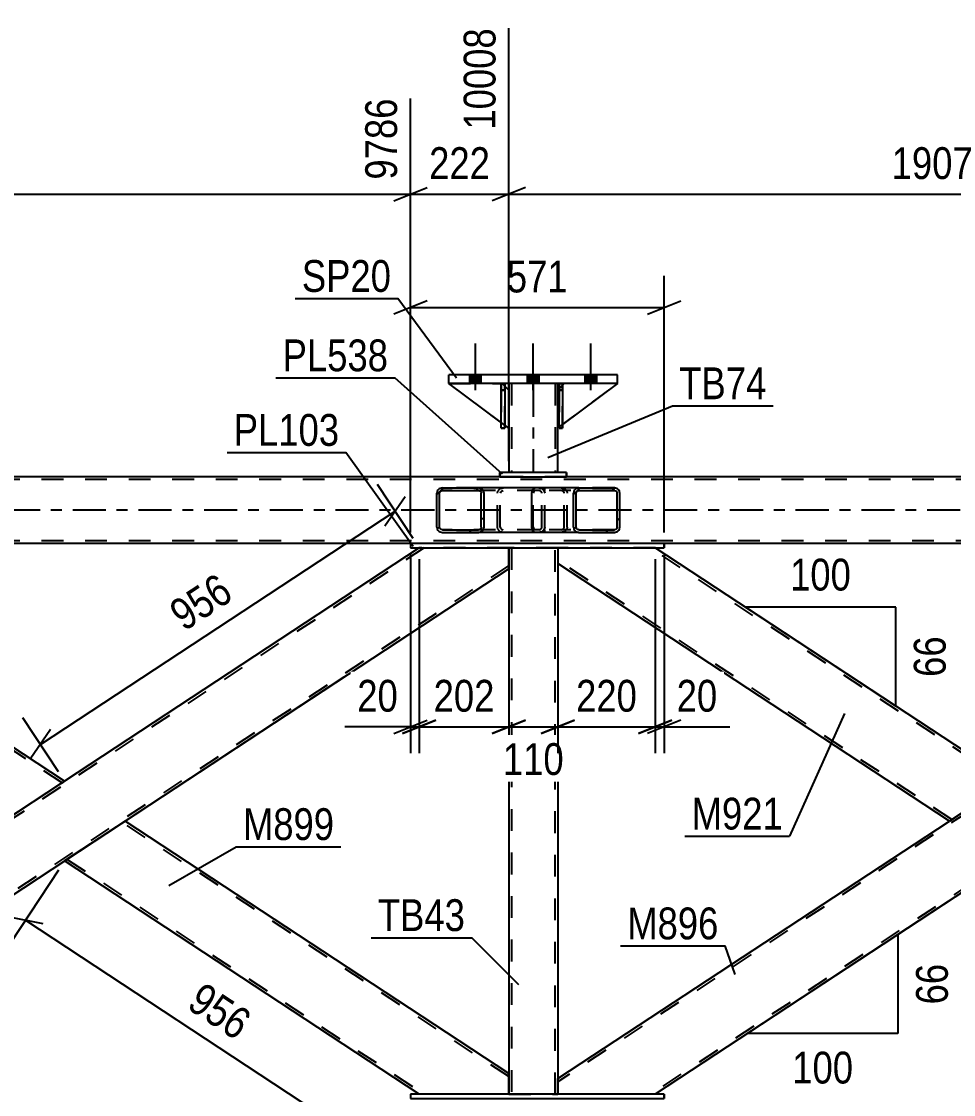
# Model space of a CAD drawing. Header units: millimetres. Extents: x -834 to 355, y -855 to -14.
# Drawn here: x -436.9 to -353, y -531.7 to -435 of the extents above; entities that cross this region are included whole.
import ezdxf

# ---------------------------------------------------------------- set-up
doc = ezdxf.new("R2010")
doc.units = ezdxf.units.MM
doc.linetypes.add('DXK_LINE_DOT2', pattern=[3.9198, 1.9599, -1.9599])
doc.linetypes.add('DXK_LINE_DOT3', pattern=[5.9187, 2.979, -0.9799, 0.9799, -0.9799])
doc.styles.add('Arial Narrow', font='ARIALN.TTF', dxfattribs={"height": 0.2})

# ---------------------------------------------------------------- blocks, each defined once
blk = doc.blocks.new('Part-570384938-8738 - 8376')
at = {"color": 2, "linetype": 'Continuous'}
for p, q in [((-388.187, -467.632), (-388.507, -467.632)), ((-388.507, -471.632), (-388.507, -467.632)), ((-388.187, -467.632), (-388.187, -467.632)), ((-388.187, -467.632), (-388.187, -471.632)), ((-388.187, -471.632), (-388.507, -471.632))]:
    blk.add_line(p, q, dxfattribs=at)
at = {"color": 7, "linetype": 'DXK_LINE_DOT2'}
for p, q in [((-388.507, -467.632), (-388.507, -468.232)), ((-388.187, -468.232), (-388.187, -467.632)), ((-388.187, -468.232), (-388.507, -468.232)), ((-388.507, -468.232), (-388.507, -471.632)), ((-388.187, -471.632), (-388.187, -468.232))]:
    blk.add_line(p, q, dxfattribs=at)
blk = doc.blocks.new('Part-570384938-8393 - 8376')
at = {"linetype": 'Continuous'}
h = blk.add_hatch(dxfattribs=at)
h.set_pattern_fill('', scale=0.7, style=0, pattern_type=0)
h.set_pattern_definition([(45, (-399.4791, -480.7356), (-1.57154, 1.57154), [])])
h.paths.add_polyline_path([(-399.518, -480.552), (-399.479, -480.736), (-399.368, -480.891), (-399.203, -480.995), (-399.007, -481.032), (-395.772, -481.032), (-395.577, -480.995), (-395.411, -480.891), (-395.3, -480.736), (-395.261, -480.552), (-395.261, -477.512), (-395.3, -477.328), (-395.411, -477.173), (-395.577, -477.068), (-395.772, -477.032), (-399.007, -477.032), (-399.203, -477.068), (-399.368, -477.173), (-399.479, -477.328), (-399.518, -477.512)])
h.paths.add_polyline_path([(-399.243, -477.42), (-399.188, -477.342), (-399.105, -477.29), (-399.007, -477.272), (-395.772, -477.272), (-395.674, -477.29), (-395.592, -477.342), (-395.536, -477.42), (-395.517, -477.512), (-395.517, -480.552), (-395.536, -480.644), (-395.592, -480.722), (-395.674, -480.774), (-395.772, -480.792), (-399.007, -480.792), (-399.105, -480.774), (-399.188, -480.722), (-399.243, -480.644), (-399.263, -480.552), (-399.263, -477.512)])
at = {"color": 2, "linetype": 'Continuous'}
for p, q in [((-399.479, -477.328), (-399.518, -477.512)), ((-399.263, -477.512), (-399.243, -477.42)), ((-399.243, -477.42), (-399.188, -477.342)), ((-399.007, -477.032), (-399.203, -477.068)), ((-399.188, -477.342), (-399.105, -477.29)), ((-399.105, -477.29), (-399.007, -477.272)), ((-399.007, -477.032), (-395.772, -477.032)), ((-399.007, -477.272), (-395.772, -477.272)), ((-390.694, -477.032), (-395.772, -477.032)), ((-395.577, -477.068), (-395.772, -477.032)), ((-395.772, -477.272), (-395.674, -477.29)), ((-395.674, -477.29), (-395.592, -477.342)), ((-395.592, -477.342), (-395.536, -477.42)), ((-395.536, -477.42), (-395.517, -477.512)), ((-395.261, -477.512), (-395.3, -477.328)), ((-399.518, -480.552), (-399.518, -477.512)), ((-399.263, -480.552), (-399.263, -477.512)), ((-395.517, -480.552), (-395.517, -477.512)), ((-395.261, -480.552), (-395.261, -477.512)), ((-399.518, -480.552), (-399.479, -480.736)), ((-399.243, -480.644), (-399.263, -480.552)), ((-399.188, -480.722), (-399.243, -480.644)), ((-399.203, -480.995), (-399.007, -481.032)), ((-399.105, -480.774), (-399.188, -480.722)), ((-399.007, -480.792), (-399.105, -480.774)), ((-399.007, -480.792), (-395.772, -480.792)), ((-399.007, -481.032), (-395.772, -481.032)), ((-395.674, -480.774), (-395.772, -480.792)), ((-395.772, -481.032), (-395.577, -480.995)), ((-390.694, -481.032), (-395.772, -481.032)), ((-395.592, -480.722), (-395.674, -480.774)), ((-395.536, -480.644), (-395.592, -480.722)), ((-395.517, -480.552), (-395.536, -480.644)), ((-395.3, -480.736), (-395.261, -480.552))]:
    blk.add_line(p, q, dxfattribs=at)
at = {"color": 7, "linetype": 'DXK_LINE_DOT2'}
for p, q in [((-395.772, -477.032), (-399.007, -477.032)), ((-390.307, -477.272), (-399.007, -477.272)), ((-394.053, -477.512), (-394.014, -477.328)), ((-393.778, -477.42), (-393.797, -477.512)), ((-393.723, -477.342), (-393.778, -477.42)), ((-393.737, -477.068), (-393.542, -477.032)), ((-393.723, -477.342), (-393.7, -477.328)), ((-393.7, -477.328), (-393.64, -477.29)), ((-393.64, -477.29), (-393.542, -477.272)), ((-390.307, -477.032), (-390.694, -477.032)), ((-390.307, -477.032), (-390.111, -477.068)), ((-390.209, -477.29), (-390.307, -477.272)), ((-390.126, -477.342), (-390.209, -477.29)), ((-390.071, -477.42), (-390.126, -477.342)), ((-390.051, -477.512), (-390.071, -477.42)), ((-389.835, -477.328), (-389.796, -477.512)), ((-394.053, -480.552), (-394.053, -477.512)), ((-393.797, -480.552), (-393.797, -477.512)), ((-390.051, -480.552), (-390.051, -477.512)), ((-389.796, -480.552), (-389.796, -477.512)), ((-390.307, -480.792), (-399.007, -480.792)), ((-395.772, -481.032), (-399.007, -481.032)), ((-394.014, -480.736), (-394.053, -480.552)), ((-393.797, -480.552), (-393.778, -480.644)), ((-393.778, -480.644), (-393.723, -480.722)), ((-393.542, -481.032), (-393.737, -480.995)), ((-393.723, -480.722), (-393.7, -480.736)), ((-393.7, -480.736), (-393.64, -480.774)), ((-393.64, -480.774), (-393.542, -480.792)), ((-390.307, -481.032), (-390.694, -481.032)), ((-390.307, -480.792), (-390.209, -480.774)), ((-390.111, -480.995), (-390.307, -481.032)), ((-390.209, -480.774), (-390.126, -480.722)), ((-390.126, -480.722), (-390.071, -480.644)), ((-390.071, -480.644), (-390.051, -480.552)), ((-389.796, -480.552), (-389.835, -480.736))]:
    blk.add_line(p, q, dxfattribs=at)
at = {"color": 2, "linetype": 'Continuous'}
for centre, start, end in [((-399.027, -477.533), 110.75831, 155.68004), ((-395.753, -477.533), 24.31996, 69.24169), ((-399.027, -480.531), 204.31996, 249.24169), ((-395.753, -480.531), 290.75831, 335.68004)]:
    blk.add_arc(centre, 0.496, start, end, dxfattribs=at)
at = {"color": 7, "linetype": 'DXK_LINE_DOT2'}
for centre, start, end in [((-393.561, -477.533), 110.75832, 155.68004), ((-390.287, -477.533), 24.31996, 69.24168), ((-393.561, -480.531), 204.31996, 249.24168), ((-390.287, -480.531), 290.75832, 335.68004)]:
    blk.add_arc(centre, 0.496, start, end, dxfattribs=at)
blk = doc.blocks.new('Part-570384938-8412 - 8376')
at = {"color": 7, "linetype": 'DXK_LINE_DOT2'}
for p, q in [((-400.66, -482.432), (-475.455, -531.631)), ((-393.021, -482.432), (-401.096, -482.432)), ((-401.096, -482.432), (-401.096, -482.432)), ((-393.021, -484.015), (-465.41, -531.631)), ((-393.021, -483.728), (-393.021, -484.302)), ((-433.035, -503.441), (-438.494, -507.032)), ((-427.576, -507.032), (-433.035, -510.623)), ((-475.603, -531.441), (-475.892, -531.631)), ((-475.892, -531.631), (-475.892, -531.631)), ((-475.892, -531.631), (-464.974, -531.631))]:
    blk.add_line(p, q, dxfattribs=at)
at = {"color": 2, "linetype": 'Continuous'}
for p, q in [((-401.096, -482.432), (-433.035, -503.441)), ((-393.021, -484.302), (-393.021, -482.432)), ((-393.021, -484.302), (-427.576, -507.032)), ((-438.494, -507.032), (-475.603, -531.441)), ((-433.035, -510.623), (-464.974, -531.631))]:
    blk.add_line(p, q, dxfattribs=at)
blk = doc.blocks.new('Part-570384938-8417 - 8376')
at = {"color": 2, "linetype": 'Continuous'}
for p, q in [((-427.576, -507.032), (-433.035, -510.623)), ((-427.576, -507.032), (-427.576, -507.032)), ((-393.021, -529.761), (-427.576, -507.032)), ((-433.035, -510.623), (-433.035, -510.623)), ((-401.097, -531.631), (-433.035, -510.623)), ((-393.021, -531.631), (-393.021, -529.761))]:
    blk.add_line(p, q, dxfattribs=at)
at = {"color": 7, "linetype": 'DXK_LINE_DOT2'}
for p, q in [((-427.61, -507.054), (-428.013, -507.319)), ((-428.013, -507.319), (-428.013, -507.319)), ((-428.013, -507.319), (-428.013, -507.319)), ((-427.795, -507.175), (-427.795, -507.175)), ((-393.021, -530.049), (-427.795, -507.175)), ((-427.576, -507.032), (-427.576, -507.032)), ((-432.817, -510.479), (-432.8, -510.468)), ((-432.817, -510.479), (-432.817, -510.479)), ((-432.817, -510.479), (-400.661, -531.631)), ((-432.599, -510.335), (-432.599, -510.335)), ((-393.021, -530.116), (-393.021, -530.049)), ((-393.021, -531.631), (-401.097, -531.631)), ((-401.097, -531.631), (-401.097, -531.631))]:
    blk.add_line(p, q, dxfattribs=at)
blk = doc.blocks.new('Part-570384938-8484 - 8376')
at = {"color": 7, "linetype": 'DXK_LINE_DOT2'}
for p, q in [((-388.621, -482.432), (-393.021, -482.432)), ((-393.021, -482.432), (-393.021, -484.301)), ((-392.781, -482.432), (-392.781, -531.631)), ((-388.861, -531.631), (-388.861, -482.432)), ((-388.621, -482.432), (-388.621, -483.837)), ((-393.021, -529.762), (-393.021, -531.631)), ((-388.621, -530.227), (-388.621, -531.631)), ((-393.021, -531.631), (-388.621, -531.631))]:
    blk.add_line(p, q, dxfattribs=at)
at = {"color": 2, "linetype": 'Continuous'}
for p, q in [((-388.621, -483.837), (-388.621, -530.227)), ((-393.021, -484.301), (-393.021, -529.762))]:
    blk.add_line(p, q, dxfattribs=at)
blk = doc.blocks.new('Bolt-570384938-8549 - 8376')
at = {"linetype": 'Continuous'}
for points in [[(-396.553, -467.632), (-395.513, -467.632), (-395.513, -466.832), (-396.553, -466.832)], [(-396.553, -467.632), (-395.513, -467.632), (-395.513, -466.832), (-396.553, -466.832)], [(-396.553, -467.632), (-395.513, -467.632), (-395.513, -466.832), (-396.553, -466.832)], [(-391.353, -467.632), (-390.313, -467.632), (-390.313, -466.832), (-391.353, -466.832)], [(-391.353, -467.632), (-390.313, -467.632), (-390.313, -466.832), (-391.353, -466.832)], [(-386.153, -467.632), (-385.113, -467.632), (-385.113, -466.832), (-386.153, -466.832)], [(-386.153, -467.632), (-385.113, -467.632), (-385.113, -466.832), (-386.153, -466.832)], [(-386.153, -467.632), (-385.113, -467.632), (-385.113, -466.832), (-386.153, -466.832)]]:
    blk.add_hatch(color=1, dxfattribs=at).paths.add_polyline_path(points)
at = {"color": 1, "linetype": 'Continuous'}
for p, q in [((-396.033, -468.232), (-396.033, -464.032)), ((-396.033, -468.232), (-396.033, -464.032)), ((-396.033, -468.232), (-396.033, -464.032)), ((-390.833, -468.232), (-390.833, -464.032)), ((-390.833, -468.232), (-390.833, -464.032)), ((-385.633, -468.232), (-385.633, -464.032)), ((-385.633, -468.232), (-385.633, -464.032)), ((-385.633, -468.232), (-385.633, -464.032)), ((-396.553, -467.632), (-396.553, -466.832)), ((-396.553, -467.632), (-396.553, -466.832)), ((-396.553, -467.632), (-396.553, -466.832)), ((-395.513, -467.632), (-395.513, -466.832)), ((-395.513, -467.632), (-395.513, -466.832)), ((-395.513, -467.632), (-395.513, -466.832)), ((-391.353, -467.632), (-391.353, -466.832)), ((-391.353, -467.632), (-391.353, -466.832)), ((-390.313, -467.632), (-390.313, -466.832)), ((-390.313, -467.632), (-390.313, -466.832)), ((-386.153, -467.632), (-386.153, -466.832)), ((-386.153, -467.632), (-386.153, -466.832)), ((-386.153, -467.632), (-386.153, -466.832)), ((-385.113, -467.632), (-385.113, -466.832)), ((-385.113, -467.632), (-385.113, -466.832)), ((-385.113, -467.632), (-385.113, -466.832))]:
    blk.add_line(p, q, dxfattribs=at)
blk = doc.blocks.new('Part-570384938-8498 - 8376')
at = {"color": 7, "linetype": 'DXK_LINE_DOT2'}
for p, q in [((-315.525, -482.432), (-388.621, -530.513)), ((-305.481, -482.432), (-380.276, -531.631)), ((-305.044, -482.432), (-315.962, -482.432)), ((-315.962, -482.432), (-315.962, -482.432)), ((-305.044, -482.432), (-305.334, -482.623)), ((-305.044, -482.432), (-305.044, -482.432)), ((-347.901, -503.441), (-353.36, -507.032)), ((-342.442, -507.032), (-347.868, -510.601)), ((-347.901, -510.623), (-347.868, -510.601)), ((-347.868, -510.601), (-347.901, -510.623)), ((-379.839, -531.631), (-388.621, -531.631)), ((-379.839, -531.631), (-379.839, -531.631))]:
    blk.add_line(p, q, dxfattribs=at)
at = {"color": 2, "linetype": 'Continuous'}
for p, q in [((-315.962, -482.432), (-347.901, -503.441)), ((-305.334, -482.623), (-342.442, -507.032)), ((-388.621, -530.226), (-353.36, -507.032)), ((-347.901, -510.623), (-379.839, -531.631)), ((-388.621, -531.631), (-388.621, -530.226))]:
    blk.add_line(p, q, dxfattribs=at)
blk = doc.blocks.new('Part-570384938-8763 - 8376')
at = {"color": 2, "linetype": 'Continuous'}
for p, q in [((-393.033, -467.632), (-393.033, -468.232)), ((-388.633, -467.632), (-388.633, -468.232)), ((-393.033, -471.631), (-393.033, -475.632)), ((-388.633, -471.631), (-388.633, -475.632))]:
    blk.add_line(p, q, dxfattribs=at)
at = {"color": 7, "linetype": 'DXK_LINE_DOT2'}
for p, q in [((-388.633, -467.632), (-393.033, -467.632)), ((-392.793, -467.632), (-392.793, -475.632)), ((-388.873, -467.632), (-388.873, -475.632)), ((-393.033, -468.232), (-393.033, -471.631)), ((-388.633, -468.232), (-388.633, -471.631)), ((-388.633, -475.632), (-393.033, -475.632))]:
    blk.add_line(p, q, dxfattribs=at)
at = {"color": 7, "linetype": 'DXK_LINE_DOT3'}
blk.add_line((-390.833, -467.632), (-390.833, -475.632), dxfattribs=at)
blk = doc.blocks.new('Part-570384938-8769 - 8376')
at = {"color": 7, "linetype": 'DXK_LINE_DOT2'}
for p, q in [((-393.707, -468.232), (-393.707, -467.632)), ((-393.707, -467.632), (-393.707, -467.632)), ((-393.707, -467.632), (-393.707, -471.632)), ((-393.707, -467.632), (-393.387, -467.632)), ((-393.387, -467.632), (-393.387, -468.232)), ((-393.387, -471.632), (-393.387, -467.632)), ((-393.707, -471.632), (-393.707, -468.232)), ((-393.707, -468.232), (-393.387, -468.232)), ((-393.387, -468.232), (-393.387, -471.632)), ((-393.707, -471.632), (-393.387, -471.632))]:
    blk.add_line(p, q, dxfattribs=at)
blk = doc.blocks.new('Part-570384938-8718 - 8376')
at = {"color": 2, "linetype": 'Continuous'}
for p, q in [((-393.707, -471.132), (-398.433, -467.631)), ((-393.033, -468.231), (-393.387, -467.878)), ((-393.033, -468.231), (-393.033, -471.631)), ((-393.033, -471.631), (-393.387, -471.369))]:
    blk.add_line(p, q, dxfattribs=at)
at = {"color": 7, "linetype": 'DXK_LINE_DOT2'}
for p, q in [((-393.633, -467.631), (-398.433, -467.631)), ((-393.387, -467.878), (-393.633, -467.631)), ((-393.387, -471.369), (-393.707, -471.132))]:
    blk.add_line(p, q, dxfattribs=at)
blk = doc.blocks.new('Part-570384938-8723 - 8376')
at = {"color": 2, "linetype": 'Continuous'}
for p, q in [((-398.433, -467.632), (-398.433, -466.832)), ((-383.233, -466.832), (-398.433, -466.832)), ((-383.233, -467.632), (-398.433, -467.632)), ((-383.233, -467.632), (-383.233, -466.832))]:
    blk.add_line(p, q, dxfattribs=at)
at = {"color": 7, "linetype": 'DXK_LINE_DOT2'}
for p, q in [((-398.433, -467.632), (-398.433, -466.832)), ((-383.233, -467.632), (-383.233, -466.832))]:
    blk.add_line(p, q, dxfattribs=at)
blk = doc.blocks.new('Part-570384938-8736 - 8376')
at = {"color": 7, "linetype": 'DXK_LINE_DOT2'}
for p, q in [((-388.507, -468.232), (-388.507, -467.632)), ((-388.507, -467.632), (-388.507, -467.632)), ((-388.507, -467.632), (-388.507, -471.632)), ((-388.507, -467.632), (-388.187, -467.632)), ((-388.187, -467.632), (-388.187, -468.232)), ((-388.187, -471.632), (-388.187, -467.632)), ((-388.507, -471.632), (-388.507, -468.232)), ((-388.507, -468.232), (-388.187, -468.232)), ((-388.187, -468.232), (-388.187, -471.632)), ((-388.507, -471.632), (-388.187, -471.632))]:
    blk.add_line(p, q, dxfattribs=at)
blk = doc.blocks.new('Part-570384938-8737 - 8376')
at = {"color": 2, "linetype": 'Continuous'}
for p, q in [((-393.387, -467.632), (-393.707, -467.632)), ((-393.707, -471.632), (-393.707, -467.632)), ((-393.387, -467.632), (-393.387, -467.632)), ((-393.387, -467.632), (-393.387, -471.632)), ((-393.387, -471.632), (-393.707, -471.632))]:
    blk.add_line(p, q, dxfattribs=at)
at = {"color": 7, "linetype": 'DXK_LINE_DOT2'}
for p, q in [((-393.707, -467.632), (-393.707, -468.232)), ((-393.387, -468.232), (-393.387, -467.632)), ((-393.387, -468.232), (-393.707, -468.232)), ((-393.707, -468.232), (-393.707, -471.632)), ((-393.387, -471.632), (-393.387, -468.232))]:
    blk.add_line(p, q, dxfattribs=at)
blk = doc.blocks.new('Part-570384938-8739 - 8376')
at = {"color": 7, "linetype": 'DXK_LINE_DOT2'}
for p, q in [((-388.033, -467.631), (-388.633, -468.231)), ((-388.633, -468.231), (-388.033, -467.631)), ((-388.633, -471.631), (-383.233, -467.632)), ((-383.233, -467.632), (-388.033, -467.631)), ((-388.633, -468.231), (-388.633, -471.631)), ((-388.633, -468.231), (-388.633, -468.231)), ((-388.633, -468.231), (-388.633, -471.631))]:
    blk.add_line(p, q, dxfattribs=at)
blk = doc.blocks.new('Part-570384938-8740 - 8376')
at = {"color": 7, "linetype": 'DXK_LINE_DOT2'}
for p, q in [((-388.633, -468.231), (-388.033, -467.631)), ((-383.233, -467.632), (-388.033, -467.631)), ((-388.633, -468.231), (-388.633, -471.631)), ((-388.187, -467.785), (-388.507, -468.105)), ((-388.633, -471.631), (-388.187, -471.301))]:
    blk.add_line(p, q, dxfattribs=at)
at = {"color": 2, "linetype": 'Continuous'}
for p, q in [((-388.033, -467.631), (-388.187, -467.785)), ((-383.233, -467.632), (-388.187, -471.301)), ((-388.507, -468.105), (-388.633, -468.231)), ((-388.633, -468.231), (-388.633, -471.631)), ((-388.633, -468.231), (-388.633, -468.231)), ((-388.507, -471.538), (-388.633, -471.631))]:
    blk.add_line(p, q, dxfattribs=at)
blk = doc.blocks.new('Part-570384938-8741 - 8376')
at = {"color": 7, "linetype": 'DXK_LINE_DOT2'}
for p, q in [((-393.033, -471.631), (-398.433, -467.631)), ((-398.433, -467.631), (-393.633, -467.631)), ((-393.633, -467.631), (-393.033, -468.231)), ((-393.033, -468.231), (-393.033, -471.631))]:
    blk.add_line(p, q, dxfattribs=at)
blk = doc.blocks.new('Part-570384938-8768 - 8376')
at = {"color": 2, "linetype": 'Continuous'}
for p, q in [((-393.833, -476.032), (-393.833, -475.632)), ((-393.833, -475.632), (-393.833, -475.632)), ((-387.833, -475.632), (-393.833, -475.632)), ((-393.833, -476.032), (-393.833, -476.032)), ((-393.833, -476.032), (-387.833, -476.032)), ((-387.833, -475.632), (-387.833, -476.032))]:
    blk.add_line(p, q, dxfattribs=at)
at = {"color": 7, "linetype": 'DXK_LINE_DOT2'}
for p, q in [((-393.833, -475.632), (-393.833, -476.032)), ((-387.833, -475.632), (-387.833, -475.632)), ((-387.833, -476.032), (-387.833, -475.632)), ((-387.833, -476.032), (-387.833, -476.032))]:
    blk.add_line(p, q, dxfattribs=at)
blk = doc.blocks.new('Part-570384938-8799 - 8376')
at = {"color": 2, "linetype": 'Continuous'}
for p, q in [((-401.897, -531.631), (-401.897, -532.031)), ((-379.039, -531.631), (-401.897, -531.631)), ((-401.897, -532.031), (-379.039, -532.031)), ((-379.039, -531.631), (-379.039, -532.031)), ((-379.039, -531.631), (-379.039, -531.631)), ((-379.039, -532.031), (-379.039, -532.031))]:
    blk.add_line(p, q, dxfattribs=at)
at = {"color": 7, "linetype": 'DXK_LINE_DOT2'}
for p, q in [((-401.897, -531.631), (-401.897, -532.031)), ((-379.039, -532.031), (-379.039, -531.631)), ((-379.039, -531.631), (-379.039, -531.631)), ((-379.039, -532.031), (-379.039, -532.031))]:
    blk.add_line(p, q, dxfattribs=at)
blk = doc.blocks.new('Part-570384938-8804 - 8376')
at = {"color": 2, "linetype": 'Continuous'}
for p, q in [((-388.621, -482.432), (-388.621, -483.838)), ((-347.901, -503.441), (-379.84, -482.432)), ((-353.36, -507.032), (-388.621, -483.838)), ((-347.934, -503.463), (-348.171, -503.618)), ((-347.901, -503.441), (-347.934, -503.463)), ((-348.171, -503.618), (-353.36, -507.032))]:
    blk.add_line(p, q, dxfattribs=at)
at = {"color": 7, "linetype": 'DXK_LINE_DOT2'}
for p, q in [((-379.84, -482.432), (-388.621, -482.432)), ((-380.277, -482.432), (-380.277, -482.432)), ((-348.12, -503.585), (-380.277, -482.432)), ((-353.142, -506.888), (-388.621, -483.55)), ((-347.901, -503.441), (-347.901, -503.441)), ((-347.901, -503.441), (-347.901, -503.441)), ((-348.338, -503.728), (-348.338, -503.728)), ((-348.338, -503.728), (-348.338, -503.728)), ((-348.171, -503.618), (-348.029, -503.525)), ((-348.12, -503.585), (-348.12, -503.585)), ((-353.36, -507.032), (-353.36, -507.032))]:
    blk.add_line(p, q, dxfattribs=at)
blk = doc.blocks.new('Part-570384938-8819 - 8376')
at = {"color": 2, "linetype": 'Continuous'}
for p, q in [((-475.603, -482.623), (-475.569, -482.601)), ((-438.494, -507.032), (-475.603, -482.623)), ((-475.569, -482.601), (-475.312, -482.432)), ((-475.328, -482.432), (-475.368, -482.468)), ((-433.035, -503.441), (-464.975, -482.432)), ((-433.069, -503.463), (-433.305, -503.618)), ((-433.035, -503.441), (-433.069, -503.463)), ((-433.035, -503.441), (-433.035, -503.441)), ((-433.305, -503.618), (-438.494, -507.032))]:
    blk.add_line(p, q, dxfattribs=at)
at = {"color": 7, "linetype": 'DXK_LINE_DOT2'}
for p, q in [((-475.569, -482.601), (-475.603, -482.623)), ((-438.276, -506.888), (-475.384, -482.479)), ((-464.975, -482.432), (-475.328, -482.432)), ((-475.328, -482.432), (-475.328, -482.432)), ((-433.254, -503.585), (-465.411, -482.432)), ((-433.035, -503.441), (-433.035, -503.441)), ((-433.035, -503.441), (-433.035, -503.441)), ((-433.472, -503.728), (-433.472, -503.728)), ((-433.472, -503.728), (-433.472, -503.728)), ((-433.305, -503.618), (-433.163, -503.525)), ((-433.254, -503.585), (-433.254, -503.585)), ((-438.494, -507.032), (-438.494, -507.032))]:
    blk.add_line(p, q, dxfattribs=at)
blk = doc.blocks.new('Part-570384938-8870 - 8376')
at = {"color": 2, "linetype": 'Continuous'}
for p, q in [((-401.896, -482.032), (-401.896, -482.432)), ((-379.04, -482.032), (-401.896, -482.032)), ((-379.04, -482.032), (-379.04, -482.432)), ((-379.04, -482.032), (-379.04, -482.032)), ((-401.896, -482.432), (-379.04, -482.432)), ((-379.04, -482.432), (-379.04, -482.432))]:
    blk.add_line(p, q, dxfattribs=at)
at = {"color": 7, "linetype": 'DXK_LINE_DOT2'}
for p, q in [((-401.896, -482.032), (-401.896, -482.432)), ((-379.04, -482.432), (-379.04, -482.032)), ((-379.04, -482.032), (-379.04, -482.032)), ((-379.04, -482.432), (-379.04, -482.432))]:
    blk.add_line(p, q, dxfattribs=at)
blk = doc.blocks.new('Part-570384938-8919 - 8376')
at = {"color": 7, "linetype": 'DXK_LINE_DOT2'}
for p, q in [((-115.637, -476.272), (-793.353, -476.272)), ((-387.833, -476.032), (-393.833, -476.032)), ((-115.637, -481.792), (-793.353, -481.792)), ((-379.04, -482.032), (-401.896, -482.032))]:
    blk.add_line(p, q, dxfattribs=at)
at = {"color": 2, "linetype": 'Continuous'}
for p, q in [((-393.833, -476.032), (-643.236, -476.032)), ((-223.565, -476.032), (-387.833, -476.032)), ((-401.896, -482.032), (-464.175, -482.032)), ((-316.762, -482.032), (-379.04, -482.032))]:
    blk.add_line(p, q, dxfattribs=at)
at = {"color": 7, "linetype": 'DXK_LINE_DOT3'}
blk.add_line((-115.637, -479.032), (-793.353, -479.032), dxfattribs=at)
blk = doc.blocks.new('Part-570384938-8925 - 8376')
at = {"linetype": 'Continuous'}
h = blk.add_hatch(dxfattribs=at)
h.set_pattern_fill('', scale=0.7, style=0, pattern_type=0)
h.set_pattern_definition([(45, (-387.1794, -480.7356), (-1.57154, 1.57154), [])])
h.paths.add_polyline_path([(-387.218, -480.552), (-387.179, -480.736), (-387.07, -480.891), (-386.907, -480.995), (-386.714, -481.032), (-383.525, -481.032), (-383.332, -480.995), (-383.169, -480.891), (-383.06, -480.736), (-383.021, -480.552), (-383.021, -477.512), (-383.06, -477.328), (-383.169, -477.173), (-383.332, -477.068), (-383.525, -477.032), (-386.714, -477.032), (-386.907, -477.068), (-387.07, -477.173), (-387.179, -477.328), (-387.218, -477.512)])
h.paths.add_polyline_path([(-386.947, -477.42), (-386.892, -477.342), (-386.811, -477.29), (-386.714, -477.272), (-383.525, -477.272), (-383.429, -477.29), (-383.347, -477.342), (-383.292, -477.42), (-383.273, -477.512), (-383.273, -480.552), (-383.292, -480.644), (-383.347, -480.722), (-383.429, -480.774), (-383.525, -480.792), (-386.714, -480.792), (-386.811, -480.774), (-386.892, -480.722), (-386.947, -480.644), (-386.966, -480.552), (-386.966, -477.512)])
at = {"color": 2, "linetype": 'Continuous'}
for p, q in [((-390.963, -477.512), (-390.942, -477.328)), ((-390.942, -477.328), (-390.884, -477.173)), ((-390.884, -477.173), (-390.797, -477.068)), ((-390.797, -477.068), (-390.694, -477.032)), ((-386.714, -477.032), (-390.694, -477.032)), ((-387.179, -477.328), (-387.218, -477.512)), ((-386.966, -477.512), (-386.947, -477.42)), ((-386.947, -477.42), (-386.892, -477.342)), ((-386.714, -477.032), (-386.907, -477.068)), ((-386.892, -477.342), (-386.811, -477.29)), ((-386.811, -477.29), (-386.714, -477.272)), ((-386.714, -477.032), (-383.525, -477.032)), ((-386.714, -477.272), (-383.525, -477.272)), ((-383.332, -477.068), (-383.525, -477.032)), ((-383.525, -477.272), (-383.429, -477.29)), ((-383.429, -477.29), (-383.347, -477.342)), ((-383.347, -477.342), (-383.292, -477.42)), ((-383.292, -477.42), (-383.273, -477.512)), ((-383.021, -477.512), (-383.06, -477.328)), ((-390.963, -480.552), (-390.963, -477.512)), ((-387.218, -480.552), (-387.218, -477.512)), ((-386.966, -480.552), (-386.966, -477.512)), ((-383.273, -480.552), (-383.273, -477.512)), ((-383.021, -480.552), (-383.021, -477.512)), ((-390.942, -480.736), (-390.963, -480.552)), ((-390.884, -480.891), (-390.942, -480.736)), ((-390.797, -480.995), (-390.884, -480.891)), ((-390.694, -481.032), (-390.797, -480.995)), ((-386.714, -481.032), (-390.694, -481.032)), ((-387.218, -480.552), (-387.179, -480.736)), ((-386.947, -480.644), (-386.966, -480.552)), ((-386.892, -480.722), (-386.947, -480.644)), ((-386.907, -480.995), (-386.714, -481.032)), ((-386.811, -480.774), (-386.892, -480.722)), ((-386.714, -480.792), (-386.811, -480.774)), ((-386.714, -480.792), (-383.525, -480.792)), ((-386.714, -481.032), (-383.525, -481.032)), ((-383.429, -480.774), (-383.525, -480.792)), ((-383.525, -481.032), (-383.332, -480.995)), ((-383.347, -480.722), (-383.429, -480.774)), ((-383.292, -480.644), (-383.347, -480.722)), ((-383.273, -480.552), (-383.292, -480.644)), ((-383.06, -480.736), (-383.021, -480.552))]:
    blk.add_line(p, q, dxfattribs=at)
at = {"color": 7, "linetype": 'DXK_LINE_DOT2'}
for p, q in [((-390.818, -477.42), (-390.828, -477.512)), ((-390.789, -477.342), (-390.818, -477.42)), ((-390.745, -477.29), (-390.789, -477.342)), ((-390.694, -477.272), (-390.745, -477.29)), ((-383.525, -477.272), (-390.694, -477.272)), ((-389.796, -477.272), (-389.796, -477.032)), ((-388.287, -477.032), (-388.094, -477.068)), ((-388.19, -477.29), (-388.287, -477.272)), ((-388.108, -477.342), (-388.19, -477.29)), ((-388.054, -477.42), (-388.108, -477.342)), ((-388.035, -477.512), (-388.054, -477.42)), ((-387.821, -477.328), (-387.783, -477.512)), ((-383.525, -477.032), (-386.714, -477.032)), ((-390.828, -480.552), (-390.828, -477.512)), ((-388.035, -480.552), (-388.035, -477.512)), ((-387.783, -480.552), (-387.783, -477.512)), ((-390.828, -480.552), (-390.818, -480.644)), ((-390.818, -480.644), (-390.789, -480.722)), ((-390.789, -480.722), (-390.745, -480.774)), ((-390.745, -480.774), (-390.694, -480.792)), ((-383.525, -480.792), (-390.694, -480.792)), ((-389.796, -481.032), (-389.796, -480.792)), ((-388.287, -480.792), (-388.19, -480.774)), ((-388.094, -480.995), (-388.287, -481.032)), ((-388.19, -480.774), (-388.108, -480.722)), ((-388.108, -480.722), (-388.054, -480.644)), ((-388.054, -480.644), (-388.035, -480.552)), ((-387.783, -480.552), (-387.821, -480.736)), ((-383.525, -481.032), (-386.714, -481.032))]:
    blk.add_line(p, q, dxfattribs=at)
for centre, start, end in [((-388.271, -477.528), 23.89514, 68.84868), ((-388.271, -480.536), 291.15132, 336.10486)]:
    blk.add_arc(centre, 0.492, start, end, dxfattribs=at)
at = {"color": 2, "linetype": 'Continuous'}
for centre, start, end in [((-386.729, -477.528), 111.15132, 156.10487), ((-383.51, -477.528), 23.89513, 68.84868), ((-386.729, -480.536), 203.89513, 248.84868), ((-383.51, -480.536), 291.15132, 336.10487)]:
    blk.add_arc(centre, 0.492, start, end, dxfattribs=at)
blk = doc.blocks.new('StraightDimension-570384938-9486 - 8376')
at = {"color": 7, "linetype": 'Continuous'}
for p, q in [((-401.096, -483.432), (-401.096, -500.931)), ((-393.021, -483.432), (-393.021, -500.931)), ((-402.596, -499.131), (-399.596, -497.931)), ((-401.096, -498.531), (-393.021, -498.531)), ((-391.521, -497.931), (-394.521, -499.131))]:
    blk.add_line(p, q, dxfattribs=at)
at = {"color": 0}
blk.add_wipeout([(-393.717, -497.781), (-393.717, -493.581), (-400.401, -493.581), (-400.401, -497.781)], dxfattribs=at)
at = {"color": 3, "style": 'Arial Narrow'}
blk.add_text('202', height=2.8633, dxfattribs=at).set_placement((-399.801, -497.181))
blk = doc.blocks.new('StraightDimension-570384938-9494 - 8376')
at = {"color": 7, "linetype": 'Continuous'}
for p, q in [((-379.04, -483.032), (-379.04, -500.931)), ((-379.84, -483.432), (-379.84, -500.931)), ((-381.34, -499.131), (-378.34, -497.931)), ((-377.54, -497.931), (-380.54, -499.131)), ((-379.84, -498.531), (-379.04, -498.531)), ((-379.04, -498.531), (-373.134, -498.531)), ((-379.04, -498.531), (-373.134, -498.531))]:
    blk.add_line(p, q, dxfattribs=at)
at = {"color": 0}
blk.add_wipeout([(-373.659, -497.781), (-373.659, -493.581), (-378.515, -493.581), (-378.515, -497.781)], dxfattribs=at)
at = {"color": 3, "style": 'Arial Narrow'}
blk.add_text('20', height=2.8633, dxfattribs=at).set_placement((-377.915, -497.181))
blk = doc.blocks.new('AngleDimension-570384938-9619 - 8376')
at = {"color": 7, "linetype": 'Continuous'}
for p, q in [((-407.888, -494.081), (-443.676, -517.622)), ((-443.676, -517.622), (-457.211, -526.525)), ((-443.676, -517.622), (-443.676, -526.525)), ((-443.676, -526.525), (-457.211, -526.525))]:
    blk.add_line(p, q, dxfattribs=at)
at = {"color": 0}
for points in [[(-438.576, -519.645), (-442.776, -519.645), (-442.776, -524.501), (-438.576, -524.501)], [(-447.101, -531.625), (-447.101, -527.425), (-453.786, -527.425), (-453.786, -531.625)]]:
    blk.add_wipeout(points, dxfattribs=at)
at = {"color": 3, "style": 'Arial Narrow'}
blk.add_text('66', height=2.8633, rotation=90.00021, dxfattribs=at).set_placement((-439.176, -523.901))
blk.add_text('100', height=2.8633, dxfattribs=at).set_placement((-453.186, -531.025))
blk = doc.blocks.new('StraightDimension-570384938-49023 - 8376')
at = {"color": 7, "linetype": 'Continuous'}
for p, q in [((-393.033, -474.632), (-393.033, -435.617)), ((-401.896, -481.032), (-401.896, -441.945)), ((-403.396, -451.157), (-400.396, -449.957)), ((-391.533, -449.957), (-394.533, -451.157)), ((-401.896, -450.557), (-393.033, -450.557))]:
    blk.add_line(p, q, dxfattribs=at)
at = {"color": 0}
blk.add_wipeout([(-394.123, -449.807), (-394.123, -445.607), (-400.807, -445.607), (-400.807, -449.807)], dxfattribs=at)
at = {"color": 3, "style": 'Arial Narrow'}
blk.add_text('222', height=2.8633, dxfattribs=at).set_placement((-400.207, -449.207))
at = {"color": 0, "linetype": 'Continuous'}
blk.add_wipeout([(-393.633, -435.017), (-397.833, -435.017), (-397.833, -445.357), (-393.633, -445.357)], dxfattribs=at)
at = {"color": 3, "linetype": 'Continuous', "style": 'Arial Narrow'}
blk.add_text('10008', height=2.8633, rotation=90.00021, dxfattribs=at).set_placement((-394.233, -444.757))
blk = doc.blocks.new('StraightDimension-570384938-9969 - 8376')
at = {"color": 7, "linetype": 'Continuous'}
for p, q in [((-401.896, -481.032), (-401.896, -457.919)), ((-379.04, -481.032), (-379.04, -457.919)), ((-400.396, -460.169), (-403.396, -461.369)), ((-401.896, -460.769), (-379.04, -460.769)), ((-380.54, -461.369), (-377.54, -460.169))]:
    blk.add_line(p, q, dxfattribs=at)
at = {"color": 0}
blk.add_wipeout([(-387.126, -460.019), (-387.126, -455.819), (-393.811, -455.819), (-393.811, -460.019)], dxfattribs=at)
at = {"color": 3, "style": 'Arial Narrow'}
blk.add_text('571', height=2.8633, dxfattribs=at).set_placement((-393.211, -459.419))
blk = doc.blocks.new('StraightDimension-570384938-49022 - 8376')
at = {"color": 7, "linetype": 'Continuous'}
for p, q in [((-393.033, -474.632), (-393.033, -435.617)), ((-316.762, -481.032), (-316.762, -440.117)), ((-391.533, -449.957), (-394.533, -451.157)), ((-318.262, -451.157), (-315.262, -449.957)), ((-393.033, -450.557), (-316.762, -450.557))]:
    blk.add_line(p, q, dxfattribs=at)
at = {"color": 0}
blk.add_wipeout([(-350.641, -449.807), (-350.641, -445.607), (-359.154, -445.607), (-359.154, -449.807)], dxfattribs=at)
at = {"color": 3, "style": 'Arial Narrow'}
blk.add_text('1907', height=2.8633, dxfattribs=at).set_placement((-358.554, -449.207))
at = {"color": 0, "linetype": 'Continuous'}
blk.add_wipeout([(-317.362, -439.517), (-321.562, -439.517), (-321.562, -449.857), (-317.362, -449.857)], dxfattribs=at)
at = {"color": 3, "linetype": 'Continuous', "style": 'Arial Narrow'}
blk.add_text('11915', height=2.8633, rotation=90.00021, dxfattribs=at).set_placement((-317.962, -449.257))
blk = doc.blocks.new('StraightDimension-570384938-49024 - 8376')
at = {"color": 7, "linetype": 'Continuous'}
for p, q in [((-487.031, -481.232), (-487.031, -441.945)), ((-401.896, -481.032), (-401.896, -441.945)), ((-485.531, -449.957), (-488.531, -451.157)), ((-403.396, -451.157), (-400.396, -449.957)), ((-487.031, -450.557), (-401.896, -450.557))]:
    blk.add_line(p, q, dxfattribs=at)
at = {"color": 0}
blk.add_wipeout([(-440.207, -449.807), (-440.207, -445.607), (-448.72, -445.607), (-448.72, -449.807)], dxfattribs=at)
at = {"color": 3, "style": 'Arial Narrow'}
blk.add_text('2128', height=2.8633, dxfattribs=at).set_placement((-448.12, -449.207))
at = {"color": 0, "linetype": 'Continuous'}
blk.add_wipeout([(-402.496, -441.345), (-406.696, -441.345), (-406.696, -449.857), (-402.496, -449.857)], dxfattribs=at)
at = {"color": 3, "linetype": 'Continuous', "style": 'Arial Narrow'}
blk.add_text('9786', height=2.8633, rotation=90.00021, dxfattribs=at).set_placement((-403.096, -449.257))
blk = doc.blocks.new('StraightDimension-570384938-9460 - 8376')
at = {"color": 7, "linetype": 'Continuous'}
for p, q in [((-401.896, -483.032), (-401.896, -500.931)), ((-401.096, -483.432), (-401.096, -500.931)), ((-401.896, -498.531), (-407.803, -498.531)), ((-401.896, -498.531), (-407.803, -498.531)), ((-403.396, -499.131), (-400.396, -497.931)), ((-399.596, -497.931), (-402.596, -499.131)), ((-401.896, -498.531), (-401.096, -498.531))]:
    blk.add_line(p, q, dxfattribs=at)
at = {"color": 0}
blk.add_wipeout([(-402.421, -497.781), (-402.421, -493.581), (-407.278, -493.581), (-407.278, -497.781)], dxfattribs=at)
at = {"color": 3, "style": 'Arial Narrow'}
blk.add_text('20', height=2.8633, dxfattribs=at).set_placement((-406.678, -497.181))
blk = doc.blocks.new('StraightDimension-570384938-9468 - 8376')
at = {"color": 7, "linetype": 'Continuous'}
for p, q in [((-393.021, -483.432), (-393.021, -501.381)), ((-388.621, -483.432), (-388.621, -501.381)), ((-394.521, -499.131), (-391.521, -497.931)), ((-393.021, -498.531), (-388.621, -498.531)), ((-387.121, -497.931), (-390.121, -499.131))]:
    blk.add_line(p, q, dxfattribs=at)
at = {"color": 0}
blk.add_wipeout([(-387.479, -503.481), (-387.479, -499.281), (-394.164, -499.281), (-394.164, -503.481)], dxfattribs=at)
at = {"color": 3, "style": 'Arial Narrow'}
blk.add_text('110', height=2.8633, dxfattribs=at).set_placement((-393.564, -502.881))
blk = doc.blocks.new('StraightDimension-570384938-9478 - 8376')
at = {"color": 7, "linetype": 'Continuous'}
for p, q in [((-388.621, -483.432), (-388.621, -500.931)), ((-379.84, -483.432), (-379.84, -500.931)), ((-390.121, -499.131), (-387.121, -497.931)), ((-388.621, -498.531), (-379.84, -498.531)), ((-378.34, -497.931), (-381.34, -499.131))]:
    blk.add_line(p, q, dxfattribs=at)
at = {"color": 0}
blk.add_wipeout([(-380.889, -497.781), (-380.889, -493.581), (-387.573, -493.581), (-387.573, -497.781)], dxfattribs=at)
at = {"color": 3, "style": 'Arial Narrow'}
blk.add_text('220', height=2.8633, dxfattribs=at).set_placement((-386.973, -497.181))
blk = doc.blocks.new('StraightDimension-570384938-9828 - 8376')
at = {"color": 7, "linetype": 'Continuous'}
for p, q in [((-433.585, -511.458), (-437.87, -517.972)), ((-434.968, -516.29), (-438.134, -515.644)), ((-436.551, -515.967), (-404.612, -536.975)), ((-401.647, -532.466), (-405.931, -538.98)), ((-406.195, -536.652), (-403.03, -537.298))]:
    blk.add_line(p, q, dxfattribs=at)
at = {"color": 0}
blk.add_wipeout([(-417.377, -527.681), (-415.069, -524.172), (-420.654, -520.499), (-422.962, -524.008)], dxfattribs=at)
at = {"color": 3, "style": 'Arial Narrow'}
blk.add_text('956', height=2.8633, rotation=-33.33468, dxfattribs=at).set_placement((-422.131, -523.836))
blk = doc.blocks.new('StraightDimension-570384938-9838 - 8376')
at = {"color": 7, "linetype": 'Continuous'}
for p, q in [((-401.646, -481.596), (-404.845, -476.733)), ((-404.202, -480.439), (-402.355, -477.788)), ((-435.218, -500.123), (-403.279, -479.114)), ((-433.585, -502.605), (-436.784, -497.742)), ((-434.295, -498.797), (-436.142, -501.448))]:
    blk.add_line(p, q, dxfattribs=at)
at = {"color": 0}
blk.add_wipeout([(-416.868, -487.155), (-419.176, -483.646), (-424.761, -487.319), (-422.453, -490.828)], dxfattribs=at)
at = {"color": 3, "style": 'Arial Narrow'}
blk.add_text('956', height=2.8633, rotation=33.33468, dxfattribs=at).set_placement((-422.281, -489.997))
blk = doc.blocks.new('AngleDimension-570384938-10066 - 8376')
at = {"color": 7, "linetype": 'Continuous'}
for p, q in [((-322.754, -494.081), (-357.997, -517.263)), ((-357.997, -517.263), (-371.531, -526.166)), ((-357.997, -517.263), (-357.997, -526.166)), ((-357.997, -526.166), (-371.531, -526.166))]:
    blk.add_line(p, q, dxfattribs=at)
at = {"color": 0}
for points in [[(-352.897, -519.286), (-357.097, -519.286), (-357.097, -524.143), (-352.897, -524.143)], [(-361.422, -531.266), (-361.422, -527.066), (-368.106, -527.066), (-368.106, -531.266)]]:
    blk.add_wipeout(points, dxfattribs=at)
at = {"color": 3, "style": 'Arial Narrow'}
blk.add_text('66', height=2.8633, rotation=90.00021, dxfattribs=at).set_placement((-353.497, -523.543))
blk.add_text('100', height=2.8633, dxfattribs=at).set_placement((-367.506, -530.666))
blk = doc.blocks.new('AngleDimension-570384938-48821 - 8376')
at = {"color": 7, "linetype": 'Continuous'}
for p, q in [((-364.706, -492.387), (-371.729, -487.768)), ((-358.194, -487.768), (-371.729, -487.768)), ((-358.194, -496.67), (-371.729, -487.768)), ((-358.194, -496.67), (-358.194, -487.768))]:
    blk.add_line(p, q, dxfattribs=at)
at = {"color": 0}
for points in [[(-361.619, -486.868), (-361.619, -482.668), (-368.304, -482.668), (-368.304, -486.868)], [(-353.094, -489.791), (-357.294, -489.791), (-357.294, -494.647), (-353.094, -494.647)]]:
    blk.add_wipeout(points, dxfattribs=at)
at = {"color": 3, "style": 'Arial Narrow'}
blk.add_text('100', height=2.8633, dxfattribs=at).set_placement((-367.704, -486.268))
blk.add_text('66', height=2.8633, rotation=90.00021, dxfattribs=at).set_placement((-353.694, -494.047))
blk = doc.blocks.new('Mark-570384938-8413 - 8376')
at = {"color": 30, "linetype": 'Continuous'}
for p, q in [((-423.638, -512.841), (-417.576, -509.341)), ((-417.576, -509.341), (-408.152, -509.341))]:
    blk.add_line(p, q, dxfattribs=at)
at = {"color": 0}
blk.add_wipeout([(-408.752, -508.741), (-408.752, -505.741), (-416.976, -505.741), (-416.976, -508.741)], dxfattribs=at)
blk.add_wipeout([(-408.752, -508.741), (-408.752, -505.741), (-416.976, -505.741), (-416.976, -508.741)], dxfattribs=at)
at = {"color": 3, "style": 'Arial Narrow'}
blk.add_text('M899', height=2.8633, dxfattribs=at).set_placement((-416.976, -508.741))
blk = doc.blocks.new('Mark-570384938-8494 - 8376')
at = {"color": 30, "linetype": 'Continuous'}
for p in [(-382.968, -518.282), (-372.644, -520.859)]:
    blk.add_line(p, (-373.544, -518.282), dxfattribs=at)
at = {"color": 0}
blk.add_wipeout([(-374.144, -517.682), (-374.144, -514.682), (-382.368, -514.682), (-382.368, -517.682)], dxfattribs=at)
blk.add_wipeout([(-374.144, -517.682), (-374.144, -514.682), (-382.368, -514.682), (-382.368, -517.682)], dxfattribs=at)
at = {"color": 3, "style": 'Arial Narrow'}
blk.add_text('M896', height=2.8633, dxfattribs=at).set_placement((-382.368, -517.682))
blk = doc.blocks.new('Mark-570384938-8480 - 8376')
at = {"color": 30, "linetype": 'Continuous'}
for p in [(-405.427, -517.537), (-392.13, -521.779)]:
    blk.add_line(p, (-396.372, -517.537), dxfattribs=at)
at = {"color": 0}
blk.add_wipeout([(-396.972, -516.937), (-396.972, -513.937), (-404.827, -513.937), (-404.827, -516.937)], dxfattribs=at)
blk.add_wipeout([(-396.972, -516.937), (-396.972, -513.937), (-404.827, -513.937), (-404.827, -516.937)], dxfattribs=at)
at = {"color": 3, "style": 'Arial Narrow'}
blk.add_text('TB43', height=2.8633, dxfattribs=at).set_placement((-404.827, -516.937))
blk = doc.blocks.new('Mark-570384938-8719 - 8376')
at = {"color": 30, "linetype": 'Continuous'}
for p in [(-412.269, -459.97), (-397.755, -467.152)]:
    blk.add_line(p, (-403.03, -459.97), dxfattribs=at)
at = {"color": 0}
blk.add_wipeout([(-403.63, -459.37), (-403.63, -456.37), (-411.669, -456.37), (-411.669, -459.37)], dxfattribs=at)
blk.add_wipeout([(-403.63, -459.37), (-403.63, -456.37), (-411.669, -456.37), (-411.669, -459.37)], dxfattribs=at)
at = {"color": 3, "style": 'Arial Narrow'}
blk.add_text('SP20', height=2.8633, dxfattribs=at).set_placement((-411.669, -459.37))
blk = doc.blocks.new('Mark-570384938-8759 - 8376')
at = {"color": 30, "linetype": 'Continuous'}
for p, q in [((-389.531, -474.301), (-378.288, -469.638)), ((-378.288, -469.638), (-369.234, -469.638))]:
    blk.add_line(p, q, dxfattribs=at)
at = {"color": 0}
blk.add_wipeout([(-369.834, -469.038), (-369.834, -466.038), (-377.688, -466.038), (-377.688, -469.038)], dxfattribs=at)
blk.add_wipeout([(-369.834, -469.038), (-369.834, -466.038), (-377.688, -466.038), (-377.688, -469.038)], dxfattribs=at)
at = {"color": 3, "style": 'Arial Narrow'}
blk.add_text('TB74', height=2.8633, dxfattribs=at).set_placement((-377.688, -469.038))
blk = doc.blocks.new('Mark-570384938-8764 - 8376')
at = {"color": 30, "linetype": 'Continuous'}
for p in [(-413.998, -467.121), (-393.586, -475.792)]:
    blk.add_line(p, (-403.294, -467.121), dxfattribs=at)
at = {"color": 0}
blk.add_wipeout([(-403.894, -466.521), (-403.894, -463.521), (-413.398, -463.521), (-413.398, -466.521)], dxfattribs=at)
blk.add_wipeout([(-403.894, -466.521), (-403.894, -463.521), (-413.398, -463.521), (-413.398, -466.521)], dxfattribs=at)
at = {"color": 3, "style": 'Arial Narrow'}
blk.add_text('PL538', height=2.8633, dxfattribs=at).set_placement((-413.398, -466.521))
blk = doc.blocks.new('Mark-570384938-8800 - 8376')
at = {"color": 30, "linetype": 'Continuous'}
for p in [(-362.816, -497.33), (-377.17, -508.392)]:
    blk.add_line(p, (-367.747, -508.392), dxfattribs=at)
at = {"color": 0}
blk.add_wipeout([(-368.347, -507.792), (-368.347, -504.792), (-376.57, -504.792), (-376.57, -507.792)], dxfattribs=at)
blk.add_wipeout([(-368.347, -507.792), (-368.347, -504.792), (-376.57, -504.792), (-376.57, -507.792)], dxfattribs=at)
at = {"color": 3, "style": 'Arial Narrow'}
blk.add_text('M921', height=2.8633, dxfattribs=at).set_placement((-376.57, -507.792))
blk = doc.blocks.new('Mark-570384938-8866 - 8376')
at = {"color": 30, "linetype": 'Continuous'}
for p in [(-418.399, -473.837), (-401.656, -482.31)]:
    blk.add_line(p, (-407.695, -473.837), dxfattribs=at)
at = {"color": 0}
blk.add_wipeout([(-408.295, -473.237), (-408.295, -470.237), (-417.799, -470.237), (-417.799, -473.237)], dxfattribs=at)
blk.add_wipeout([(-408.295, -473.237), (-408.295, -470.237), (-417.799, -470.237), (-417.799, -473.237)], dxfattribs=at)
at = {"color": 3, "style": 'Arial Narrow'}
blk.add_text('PL103', height=2.8633, dxfattribs=at).set_placement((-417.799, -473.237))

msp = doc.modelspace()

# ---------------------------------------------------------------- block references
for name in ['Bolt-570384938-8549 - 8376', 'Part-570384938-8723 - 8376', 'Part-570384938-8718 - 8376', 'Part-570384938-8741 - 8376', 'Part-570384938-8769 - 8376', 'Part-570384938-8737 - 8376', 'Part-570384938-8763 - 8376', 'Part-570384938-8739 - 8376', 'Part-570384938-8740 - 8376', 'Part-570384938-8738 - 8376', 'Part-570384938-8736 - 8376', 'Part-570384938-8919 - 8376', 'Part-570384938-8768 - 8376', 'Part-570384938-8393 - 8376', 'Part-570384938-8925 - 8376', 'Part-570384938-8870 - 8376', 'Part-570384938-8412 - 8376', 'Part-570384938-8819 - 8376', 'Part-570384938-8484 - 8376', 'Part-570384938-8498 - 8376', 'Part-570384938-8804 - 8376', 'Part-570384938-8417 - 8376', 'Part-570384938-8799 - 8376']:
    msp.add_blockref(name, (0, 0))

# ---------------------------------------------------------------- next in the draw order: block references
for name in ['StraightDimension-570384938-49023 - 8376', 'StraightDimension-570384938-9494 - 8376', 'StraightDimension-570384938-9486 - 8376', 'AngleDimension-570384938-9619 - 8376', 'AngleDimension-570384938-10066 - 8376', 'Mark-570384938-8494 - 8376']:
    msp.add_blockref(name, (0, 0))

# ---------------------------------------------------------------- next in the draw order: block references
for name in ['StraightDimension-570384938-9969 - 8376', 'StraightDimension-570384938-9460 - 8376', 'AngleDimension-570384938-48821 - 8376', 'StraightDimension-570384938-9468 - 8376', 'Mark-570384938-8800 - 8376', 'StraightDimension-570384938-9828 - 8376']:
    msp.add_blockref(name, (0, 0))

# ---------------------------------------------------------------- next in the draw order: block references
for name in ['StraightDimension-570384938-49022 - 8376', 'StraightDimension-570384938-49024 - 8376', 'StraightDimension-570384938-9478 - 8376', 'Mark-570384938-8413 - 8376', 'Mark-570384938-8480 - 8376']:
    msp.add_blockref(name, (0, 0))

# ---------------------------------------------------------------- next in the draw order: block references
for name in ['Mark-570384938-8719 - 8376', 'Mark-570384938-8759 - 8376', 'StraightDimension-570384938-9838 - 8376']:
    msp.add_blockref(name, (0, 0))

# ---------------------------------------------------------------- next in the draw order: block references
msp.add_blockref('Mark-570384938-8764 - 8376', (0, 0))

# ---------------------------------------------------------------- next in the draw order: block references
msp.add_blockref('Mark-570384938-8866 - 8376', (0, 0))

doc.saveas('drawing.dxf')
